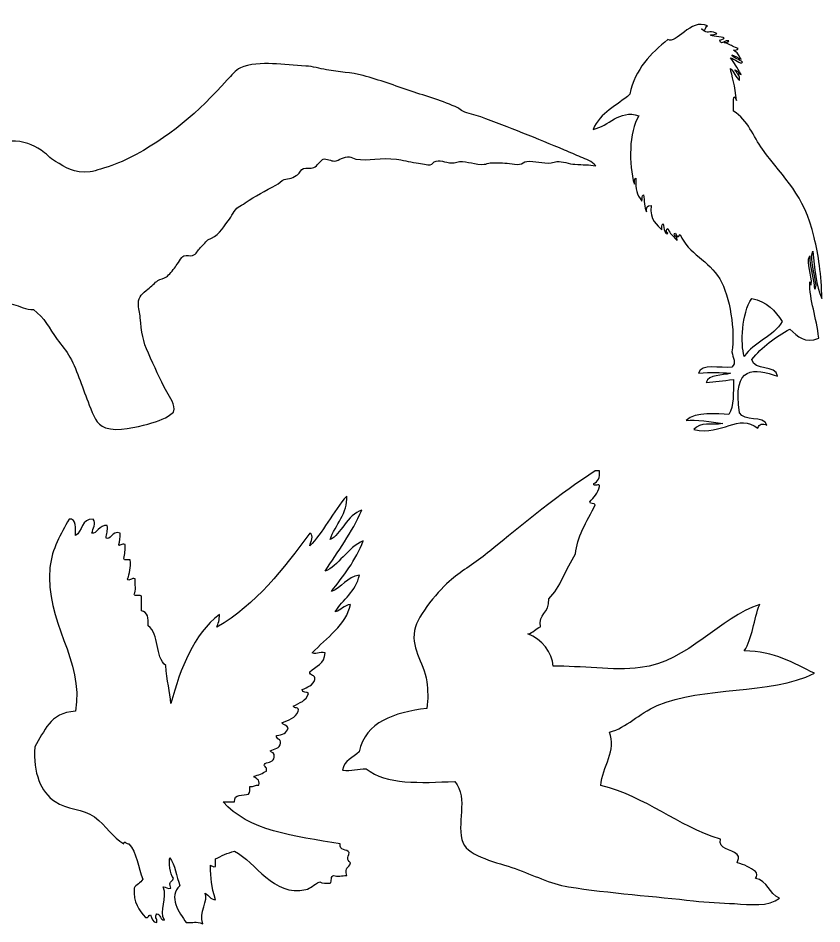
# Model space of a CAD drawing. Header units: centimetres. Extents: x -64 to 65, y -66 to 66.
# Drawn here: x 54.95 to 64.89, y 54.85 to 66.06 of the extents above; entities that cross this region are included whole.
import ezdxf

# ---------------------------------------------------------------- set-up
doc = ezdxf.new("R2010")
doc.units = ezdxf.units.CM
doc.header["$MEASUREMENT"] = 0
doc.layers.add('Layer 1', color=7, linetype='Continuous')

msp = doc.modelspace()

# ---------------------------------------------------------------- linework, layer by layer
at = {"layer": 'Layer 1'}
for points, knots in [([(62.98107, 65.79396), (63.08201, 65.72527), (63.26111, 66.05801), (63.47137, 65.96369), (63.47137, 65.96369), (63.42097, 65.93877), (63.46817, 65.88299), (63.39594, 65.92599), (63.39594, 65.92599), (63.4946, 65.84302), (63.46629, 65.91959), (63.58451, 65.8694), (63.58451, 65.8694), (63.60589, 65.86032), (63.50691, 65.84514), (63.50902, 65.85054), (63.50902, 65.85054), (63.49971, 65.82704), (63.65491, 65.834), (63.67875, 65.81284), (63.67875, 65.81284), (63.67449, 65.78567), (63.62245, 65.80628), (63.62216, 65.77514), (63.62216, 65.77514), (63.64544, 65.71783), (63.68704, 65.79557), (63.7353, 65.77514), (63.7353, 65.77514), (63.73223, 65.75305), (63.70093, 65.75921), (63.67873, 65.7563), (63.67873, 65.7563), (63.78819, 65.71246), (63.74898, 65.72391), (63.84846, 65.68087), (63.84846, 65.68087), (63.84536, 65.65878), (63.81409, 65.66494), (63.79187, 65.66201), (63.79187, 65.66201), (63.8509, 65.62417), (63.84185, 65.61587), (63.88614, 65.54887), (63.88614, 65.54887), (63.84762, 65.56691), (63.81158, 65.58739), (63.77298, 65.60544), (63.77298, 65.60544), (63.7965, 65.55348), (63.86934, 65.55091), (63.90506, 65.51117), (63.90506, 65.51117), (63.87834, 65.47966), (63.80142, 65.55734), (63.75417, 65.56774), (63.75417, 65.56774), (63.80656, 65.50321), (63.83013, 65.45288), (63.88614, 65.36031), (63.88614, 65.36031), (63.84775, 65.36587), (63.8492, 65.41135), (63.81071, 65.4169), (63.81071, 65.4169), (63.8301, 65.37346), (63.87564, 65.3561), (63.8673, 65.28493), (63.8673, 65.28493), (63.82047, 65.32613), (63.80097, 65.39455), (63.75416, 65.43574), (63.75416, 65.43574), (63.76998, 65.35576), (63.81634, 65.21042), (63.82957, 65.03976), (63.82957, 65.03976), (63.77811, 65.16792), (63.7942, 64.9874), (63.79189, 64.90776), (63.79189, 64.90776), (63.9758, 64.7946), (64.0338, 64.59605), (64.15011, 64.43635), (64.15011, 64.43635), (64.43231, 64.04897), (64.65605, 63.89784), (64.79122, 63.34272), (64.79122, 63.34272), (64.84086, 63.13904), (64.88279, 62.87428), (64.88554, 62.5885), (64.88554, 62.5885), (64.81492, 62.7505), (64.79463, 62.96278), (64.77238, 63.17302), (64.77238, 63.17302), (64.73285, 63.06396), (64.79786, 62.89709), (64.81006, 62.77704), (64.81006, 62.77704), (64.82519, 62.71261), (64.78204, 62.66941), (64.79122, 62.7582), (64.79122, 62.7582), (64.77275, 62.878), (64.73576, 62.97929), (64.73465, 63.11647), (64.73465, 63.11647), (64.68366, 63.01466), (64.76944, 62.88766), (64.75349, 62.7582), (64.75349, 62.7582), (64.73515, 62.75873), (64.73888, 62.7813), (64.73465, 62.7959), (64.73465, 62.7959), (64.73536, 62.56145), (64.81678, 62.36122), (64.84779, 62.09825), (64.84779, 62.09825), (64.67269, 62.02546), (64.59233, 62.11881), (64.48949, 62.21139), (64.48949, 62.21139), (64.30642, 62.11164), (64.14627, 61.98895), (64.01811, 61.83428), (64.01811, 61.83428), (64.04359, 61.68376), (64.31489, 61.77906), (64.33865, 61.62687), (64.33865, 61.62687), (64.05192, 61.72762), (63.77313, 61.77525), (63.86729, 61.17433), (63.86729, 61.17433), (63.9187, 61.06236), (64.16524, 61.14544), (64.20667, 61.02349), (64.20667, 61.02349), (64.15071, 61.04831), (64.11364, 61.04016), (64.09353, 60.98579), (64.09353, 60.98579), (63.8495, 61.17356), (63.65768, 60.89104), (63.30158, 60.96693), (63.30158, 60.96693), (63.38204, 61.07295), (63.5169, 61.01381), (63.65988, 61.04236), (63.65988, 61.04236), (63.5188, 61.05943), (63.32518, 61.09991), (63.20734, 61.08006), (63.20734, 61.08006), (63.32691, 61.19367), (63.59257, 61.16126), (63.73529, 61.15549), (63.73529, 61.15549), (63.80062, 61.25357), (63.788, 61.42957), (63.79188, 61.5892), (63.79188, 61.5892), (63.65239, 61.56573), (63.57196, 61.56589), (63.45247, 61.55147), (63.45247, 61.55147), (63.48758, 61.65463), (63.64929, 61.63124), (63.75415, 61.66461), (63.75415, 61.66461), (63.62646, 61.67533), (63.52552, 61.67869), (63.35815, 61.66461), (63.35815, 61.66461), (63.3926, 61.79359), (63.62927, 61.72038), (63.77296, 61.74004), (63.77296, 61.74004), (63.83125, 61.78976), (63.78505, 61.85429), (63.77296, 61.92858), (63.77296, 61.92858), (63.81548, 62.18009), (63.75034, 62.61576), (63.62215, 62.83367), (63.62215, 62.83367), (63.49184, 63.05526), (63.23284, 63.14323), (63.13193, 63.38048), (63.13193, 63.38048), (63.0988, 63.33365), (63.09745, 63.34966), (63.07534, 63.39932), (63.07534, 63.39932), (63.02827, 63.38628), (63.11034, 63.34902), (63.0942, 63.30505), (63.0942, 63.30505), (63.02202, 63.39464), (63.01744, 63.37064), (62.98104, 63.45589), (62.98104, 63.45589), (62.95707, 63.45163), (62.95638, 63.39961), (62.98104, 63.39932), (62.98104, 63.39932), (62.95347, 63.35487), (62.92376, 63.46623), (62.92452, 63.51246), (62.92452, 63.51246), (62.89891, 63.50664), (62.90883, 63.46523), (62.90563, 63.43703), (62.90563, 63.43703), (62.85364, 63.50082), (62.75334, 63.55533), (62.77366, 63.73871), (62.77366, 63.73871), (62.72397, 63.7444), (62.71175, 63.7126), (62.71707, 63.66328), (62.71707, 63.66328), (62.68654, 63.7144), (62.69278, 63.80242), (62.67939, 63.87069), (62.67939, 63.87069), (62.65375, 63.86487), (62.66373, 63.82346), (62.66047, 63.79526), (62.66047, 63.79526), (62.58983, 63.88564), (62.58379, 63.92469), (62.58506, 64.0781), (62.58506, 64.0781), (62.55947, 64.07228), (62.5694, 64.0309), (62.5662, 64.00267), (62.5662, 64.00267), (62.49421, 64.2509), (62.49836, 64.64624), (62.62279, 64.85119), (62.62279, 64.85119), (62.37445, 64.92967), (62.25145, 64.71985), (62.05708, 64.68149), (62.05708, 64.68149), (62.14204, 64.89197), (62.35312, 64.97629), (62.50962, 65.11517), (62.50962, 65.11517), (62.57385, 65.43442), (62.77285, 65.61884), (62.98107, 65.79396)], [0, 0, 0, 0, 0.01538462, 0.01538462, 0.01538462, 0.01538462, 0.03076923, 0.03076923, 0.03076923, 0.03076923, 0.04615385, 0.04615385, 0.04615385, 0.04615385, 0.06153846, 0.06153846, 0.06153846, 0.06153846, 0.07692308, 0.07692308, 0.07692308, 0.07692308, 0.09230769, 0.09230769, 0.09230769, 0.09230769, 0.10769231, 0.10769231, 0.10769231, 0.10769231, 0.12307692, 0.12307692, 0.12307692, 0.12307692, 0.13846154, 0.13846154, 0.13846154, 0.13846154, 0.15384615, 0.15384615, 0.15384615, 0.15384615, 0.16923077, 0.16923077, 0.16923077, 0.16923077, 0.18461538, 0.18461538, 0.18461538, 0.18461538, 0.2, 0.2, 0.2, 0.2, 0.21538462, 0.21538462, 0.21538462, 0.21538462, 0.23076923, 0.23076923, 0.23076923, 0.23076923, 0.24615385, 0.24615385, 0.24615385, 0.24615385, 0.26153846, 0.26153846, 0.26153846, 0.26153846, 0.27692308, 0.27692308, 0.27692308, 0.27692308, 0.29230769, 0.29230769, 0.29230769, 0.29230769, 0.30769231, 0.30769231, 0.30769231, 0.30769231, 0.32307692, 0.32307692, 0.32307692, 0.32307692, 0.33846154, 0.33846154, 0.33846154, 0.33846154, 0.35384615, 0.35384615, 0.35384615, 0.35384615, 0.36923077, 0.36923077, 0.36923077, 0.36923077, 0.38461538, 0.38461538, 0.38461538, 0.38461538, 0.4, 0.4, 0.4, 0.4, 0.41538462, 0.41538462, 0.41538462, 0.41538462, 0.43076923, 0.43076923, 0.43076923, 0.43076923, 0.44615385, 0.44615385, 0.44615385, 0.44615385, 0.46153846, 0.46153846, 0.46153846, 0.46153846, 0.47692308, 0.47692308, 0.47692308, 0.47692308, 0.49230769, 0.49230769, 0.49230769, 0.49230769, 0.50769231, 0.50769231, 0.50769231, 0.50769231, 0.52307692, 0.52307692, 0.52307692, 0.52307692, 0.53846154, 0.53846154, 0.53846154, 0.53846154, 0.55384615, 0.55384615, 0.55384615, 0.55384615, 0.56923077, 0.56923077, 0.56923077, 0.56923077, 0.58461538, 0.58461538, 0.58461538, 0.58461538, 0.6, 0.6, 0.6, 0.6, 0.61538462, 0.61538462, 0.61538462, 0.61538462, 0.63076923, 0.63076923, 0.63076923, 0.63076923, 0.64615385, 0.64615385, 0.64615385, 0.64615385, 0.66153846, 0.66153846, 0.66153846, 0.66153846, 0.67692308, 0.67692308, 0.67692308, 0.67692308, 0.69230769, 0.69230769, 0.69230769, 0.69230769, 0.70769231, 0.70769231, 0.70769231, 0.70769231, 0.72307692, 0.72307692, 0.72307692, 0.72307692, 0.73846154, 0.73846154, 0.73846154, 0.73846154, 0.75384615, 0.75384615, 0.75384615, 0.75384615, 0.76923077, 0.76923077, 0.76923077, 0.76923077, 0.78461538, 0.78461538, 0.78461538, 0.78461538, 0.8, 0.8, 0.8, 0.8, 0.81538462, 0.81538462, 0.81538462, 0.81538462, 0.83076923, 0.83076923, 0.83076923, 0.83076923, 0.84615385, 0.84615385, 0.84615385, 0.84615385, 0.86153846, 0.86153846, 0.86153846, 0.86153846, 0.87692308, 0.87692308, 0.87692308, 0.87692308, 0.89230769, 0.89230769, 0.89230769, 0.89230769, 0.90769231, 0.90769231, 0.90769231, 0.90769231, 0.92307692, 0.92307692, 0.92307692, 0.92307692, 0.93846154, 0.93846154, 0.93846154, 0.93846154, 0.95384615, 0.95384615, 0.95384615, 0.95384615, 0.96923077, 0.96923077, 0.96923077, 0.96923077, 1, 1, 1, 1]), ([(62.08861, 64.23171), (62.00685, 64.24565), (61.93124, 64.24232), (61.83207, 64.24928), (61.83207, 64.24928), (61.75669, 64.25462), (61.67845, 64.28733), (61.60892, 64.28458), (61.60892, 64.28458), (61.58447, 64.28352), (61.56156, 64.26997), (61.53642, 64.26693), (61.53642, 64.26693), (61.43628, 64.25484), (61.33481, 64.29701), (61.23527, 64.28458), (61.23527, 64.28458), (61.20389, 64.28061), (61.17725, 64.25471), (61.14603, 64.24928), (61.14603, 64.24928), (61.10743, 64.24269), (61.06454, 64.25812), (61.02334, 64.26108), (61.02334, 64.26108), (60.94873, 64.26635), (60.85657, 64.27095), (60.78352, 64.26693), (60.78352, 64.26693), (60.75868, 64.26553), (60.73666, 64.25129), (60.71102, 64.24928), (60.71102, 64.24928), (60.6022, 64.24081), (60.49983, 64.29061), (60.40426, 64.28458), (60.40426, 64.28458), (60.38225, 64.28318), (60.36267, 64.2695), (60.33732, 64.26693), (60.33732, 64.26693), (60.25996, 64.25899), (60.17709, 64.30326), (60.11417, 64.2904), (60.11417, 64.2904), (60.07729, 64.28291), (60.07416, 64.25032), (60.04175, 64.24346), (60.04175, 64.24346), (60.01394, 64.23756), (59.93764, 64.25735), (59.86882, 64.26696), (59.86882, 64.26696), (59.77743, 64.27971), (59.6979, 64.30522), (59.62339, 64.3139), (59.62339, 64.3139), (59.43506, 64.33599), (59.27337, 64.28951), (59.12142, 64.3139), (59.12142, 64.3139), (59.09303, 64.31848), (59.06435, 64.34097), (59.04337, 64.34327), (59.04337, 64.34327), (58.97564, 64.35089), (58.91404, 64.29514), (58.85935, 64.29041), (58.85935, 64.29041), (58.8176, 64.28686), (58.76008, 64.32377), (58.71989, 64.31391), (58.71989, 64.31391), (58.69266, 64.30732), (58.64171, 64.22509), (58.60279, 64.20821), (58.60279, 64.20821), (58.56255, 64.19085), (58.51098, 64.20808), (58.47444, 64.19649), (58.47444, 64.19649), (58.44743, 64.18794), (58.42991, 64.14127), (58.40194, 64.12016), (58.40194, 64.12016), (58.38305, 64.10585), (58.34828, 64.08931), (58.32389, 64.07904), (58.32389, 64.07904), (58.29484, 64.06682), (58.26063, 64.07208), (58.23465, 64.06139), (58.23465, 64.06139), (58.20327, 64.04848), (58.17126, 64.01027), (58.13429, 63.9909), (58.13429, 63.9909), (58.00533, 63.92359), (57.87651, 63.85755), (57.75498, 63.7736), (57.75498, 63.7736), (57.72267, 63.7513), (57.68997, 63.73852), (57.66579, 63.72074), (57.66579, 63.72074), (57.61843, 63.68597), (57.58692, 63.60559), (57.54308, 63.55045), (57.54308, 63.55045), (57.46421, 63.4512), (57.42177, 63.35855), (57.2921, 63.3155), (57.2921, 63.3155), (57.25884, 63.27703), (57.22913, 63.24994), (57.19725, 63.21565), (57.19725, 63.21565), (57.17042, 63.18676), (57.14891, 63.13717), (57.10245, 63.12175), (57.10245, 63.12175), (57.0753, 63.11265), (57.03374, 63.12855), (56.99646, 63.11582), (56.99646, 63.11582), (56.96124, 63.10375), (56.9188, 63.01665), (56.89049, 62.98078), (56.89049, 62.98078), (56.85676, 62.93792), (56.81334, 62.88085), (56.77894, 62.85743), (56.77894, 62.85743), (56.75425, 62.84063), (56.70187, 62.82793), (56.67297, 62.81041), (56.67297, 62.81041), (56.63691, 62.78861), (56.59455, 62.73987), (56.55028, 62.70471), (56.55028, 62.70471), (56.48697, 62.65452), (56.43426, 62.61785), (56.43312, 62.52855), (56.43312, 62.52855), (56.43235, 62.47095), (56.45077, 62.41123), (56.45542, 62.35236), (56.45542, 62.35236), (56.46928, 62.17594), (56.48863, 62.05899), (56.55586, 61.91186), (56.55586, 61.91186), (56.62976, 61.75012), (56.69921, 61.59018), (56.78449, 61.43614), (56.78449, 61.43614), (56.82624, 61.36087), (56.8931, 61.28414), (56.86818, 61.18362), (56.86818, 61.18362), (56.78391, 61.10684), (56.68652, 61.07403), (56.55028, 61.0368), (56.55028, 61.0368), (56.41235, 60.9991), (56.18201, 60.9393), (56.02598, 60.98986), (56.02598, 60.98986), (55.90686, 61.03106), (55.87736, 61.14398), (55.82519, 61.27175), (55.82519, 61.27175), (55.74415, 61.47037), (55.68483, 61.6822), (55.5854, 61.86492), (55.5854, 61.86492), (55.54291, 61.94305), (55.48163, 62.01166), (55.42924, 62.08222), (55.42924, 62.08222), (55.32851, 62.21785), (55.27234, 62.35572), (55.13365, 62.45224), (55.13365, 62.45224), (55.04393, 62.4466), (54.96405, 62.49521), (54.88822, 62.5168), (54.88822, 62.5168), (54.80723, 62.53979), (54.72502, 62.53014), (54.65951, 62.58138), (54.65951, 62.58138), (54.58487, 62.56767), (54.55751, 62.5877), (54.52013, 62.6225), (54.52013, 62.6225), (54.39207, 62.55688), (54.20935, 62.69007), (54.12968, 62.76347), (54.12968, 62.76347), (53.96521, 62.79514), (53.78077, 62.80461), (53.58305, 62.80461), (53.58305, 62.80461), (53.49116, 62.80461), (53.38871, 62.808), (53.30423, 62.79868), (53.30423, 62.79868), (53.25999, 62.79381), (53.21914, 62.77487), (53.17593, 62.77521), (53.17593, 62.77521), (53.13357, 62.77547), (53.09349, 62.79151), (53.05322, 62.78693), (53.05322, 62.78693), (52.99327, 62.7801), (52.94397, 62.74311), (52.88592, 62.74581), (52.88592, 62.74581), (52.82446, 62.74864), (52.77535, 62.79256), (52.72418, 62.80457), (52.72418, 62.80457), (52.6937, 62.77218), (52.68362, 62.71768), (52.64613, 62.69887), (52.64613, 62.69887), (52.60181, 62.67657), (52.54561, 62.67934), (52.50114, 62.66357), (52.50114, 62.66357), (52.45986, 62.64902), (52.41605, 62.62891), (52.3784, 62.60491), (52.3784, 62.60491), (52.3425, 62.58189), (52.31778, 62.53876), (52.28352, 62.51675), (52.28352, 62.51675), (52.25791, 62.50024), (52.22521, 62.49667), (52.19991, 62.48156), (52.19991, 62.48156), (52.13892, 62.44494), (52.08688, 62.3907), (52.027, 62.35231), (52.027, 62.35231), (51.99136, 62.3294), (51.9499, 62.31651), (51.91548, 62.29355), (51.91548, 62.29355), (51.81769, 62.22825), (51.74337, 62.12951), (51.63664, 62.0704), (51.63664, 62.0704), (51.49017, 62.07379), (51.45408, 61.96115), (51.35774, 61.91178), (51.35774, 61.91178), (51.25127, 61.87678), (51.15708, 61.81637), (51.06215, 61.75912), (51.06215, 61.75912), (51.03167, 61.74078), (51.00722, 61.71036), (50.97849, 61.69454), (50.97849, 61.69454), (50.95047, 61.67914), (50.92195, 61.67602), (50.89478, 61.65927), (50.89478, 61.65927), (50.82533, 61.61641), (50.75492, 61.56002), (50.67727, 61.51835), (50.67727, 61.51835), (50.53061, 61.50621), (50.44129, 61.37354), (50.3204, 61.33036), (50.3204, 61.33036), (50.28349, 61.31724), (50.24489, 61.31872), (50.20877, 61.30107), (50.20877, 61.30107), (50.17424, 61.28411), (50.13969, 61.23815), (50.10278, 61.20704), (50.10278, 61.20704), (50.06584, 61.17592), (50.02729, 61.14695), (49.99681, 61.11899), (49.99681, 61.11899), (49.92937, 61.05695), (49.87, 60.97021), (49.77374, 60.96627), (49.77374, 60.96627), (49.7558, 61.02226), (49.79284, 61.08176), (49.81277, 61.13074), (49.81277, 61.13074), (49.87653, 61.28727), (49.93575, 61.45306), (50.01917, 61.59471), (50.01917, 61.59471), (50.05912, 61.66255), (50.10376, 61.72674), (50.14183, 61.79439), (50.14183, 61.79439), (50.25393, 61.9933), (50.38059, 62.19523), (50.53228, 62.35824), (50.53228, 62.35824), (50.52979, 62.38017), (50.49812, 62.37158), (50.51553, 62.39936), (50.51553, 62.39936), (50.73365, 62.71771), (50.95617, 63.03952), (51.21829, 63.31553), (51.21829, 63.31553), (51.30761, 63.40956), (51.4095, 63.47137), (51.5083, 63.5563), (51.5083, 63.5563), (51.60138, 63.63618), (51.69004, 63.72137), (51.79278, 63.79718), (51.79278, 63.79718), (51.92819, 63.89695), (52.07731, 64.02726), (52.25572, 64.07317), (52.25572, 64.07317), (52.30226, 64.08518), (52.39399, 64.0886), (52.45093, 64.08489), (52.45093, 64.08489), (52.60399, 64.07518), (52.7566, 64.02692), (52.90826, 63.99094), (52.90826, 63.99094), (53.055, 63.95615), (53.20515, 63.91593), (53.36001, 63.89114), (53.36001, 63.89114), (53.42536, 63.88066), (53.49386, 63.88288), (53.56078, 63.87352), (53.56078, 63.87352), (53.68593, 63.856), (53.81192, 63.82642), (53.94003, 63.81476), (53.94003, 63.81476), (54.03345, 63.80629), (54.14095, 63.81304), (54.24126, 63.81476), (54.24126, 63.81476), (54.40168, 63.81759), (54.52016, 63.84191), (54.64843, 63.88525), (54.64843, 63.88525), (54.6465, 64.00249), (54.6778, 64.15941), (54.61493, 64.2553), (54.61493, 64.2553), (54.57911, 64.30986), (54.48968, 64.30425), (54.47549, 64.36097), (54.47549, 64.36097), (54.46501, 64.40314), (54.49012, 64.44778), (54.5034, 64.46085), (54.5034, 64.46085), (54.52986, 64.48702), (54.5855, 64.47239), (54.6707, 64.47842), (54.6707, 64.47842), (54.75841, 64.48464), (54.77423, 64.5352), (54.85474, 64.53716), (54.85474, 64.53716), (55.00931, 64.541), (55.13202, 64.48959), (55.22844, 64.42556), (55.22844, 64.42556), (55.2912, 64.38389), (55.33983, 64.32383), (55.4069, 64.28467), (55.4069, 64.28467), (55.52684, 64.21453), (55.63603, 64.13034), (55.83637, 64.15542), (55.83637, 64.15542), (55.87508, 64.16029), (55.92262, 64.17915), (55.96464, 64.19069), (55.96464, 64.19069), (56.09542, 64.22651), (56.20023, 64.26763), (56.31598, 64.32576), (56.31598, 64.32576), (56.80525, 64.5714), (57.17754, 64.89954), (57.53187, 65.29477), (57.53187, 65.29477), (57.58103, 65.34962), (57.63813, 65.41521), (57.69361, 65.44159), (57.69361, 65.44159), (57.80182, 65.49318), (57.966, 65.50168), (58.08961, 65.49445), (58.08961, 65.49445), (58.22809, 65.48646), (58.36467, 65.47312), (58.50236, 65.46513), (58.50236, 65.46513), (58.59152, 65.45992), (58.67278, 65.43415), (58.75887, 65.41811), (58.75887, 65.41811), (58.91508, 65.38909), (59.06454, 65.38789), (59.21062, 65.34762), (59.21062, 65.34762), (59.40837, 65.29325), (59.60816, 65.22178), (59.80741, 65.15387), (59.80741, 65.15387), (59.98915, 65.09185), (60.20632, 65.03219), (60.38187, 64.94829), (60.38187, 64.94829), (60.40338, 64.93802), (60.4214, 64.91755), (60.44328, 64.90717), (60.44328, 64.90717), (60.50982, 64.87553), (60.59404, 64.86314), (60.66635, 64.83668), (60.66635, 64.83668), (61.00989, 64.71111), (61.36723, 64.56479), (61.70375, 64.42554), (61.70375, 64.42554), (61.77072, 64.39784), (61.8366, 64.36617), (61.90454, 64.33749), (61.90454, 64.33749), (61.96708, 64.31095), (62.04381, 64.29158), (62.08861, 64.23171)], [0, 0, 0, 0, 0.00877193, 0.00877193, 0.00877193, 0.00877193, 0.01754386, 0.01754386, 0.01754386, 0.01754386, 0.02631579, 0.02631579, 0.02631579, 0.02631579, 0.03508772, 0.03508772, 0.03508772, 0.03508772, 0.04385965, 0.04385965, 0.04385965, 0.04385965, 0.05263158, 0.05263158, 0.05263158, 0.05263158, 0.06140351, 0.06140351, 0.06140351, 0.06140351, 0.07017544, 0.07017544, 0.07017544, 0.07017544, 0.07894737, 0.07894737, 0.07894737, 0.07894737, 0.0877193, 0.0877193, 0.0877193, 0.0877193, 0.09649123, 0.09649123, 0.09649123, 0.09649123, 0.10526316, 0.10526316, 0.10526316, 0.10526316, 0.11403509, 0.11403509, 0.11403509, 0.11403509, 0.12280702, 0.12280702, 0.12280702, 0.12280702, 0.13157895, 0.13157895, 0.13157895, 0.13157895, 0.14035088, 0.14035088, 0.14035088, 0.14035088, 0.14912281, 0.14912281, 0.14912281, 0.14912281, 0.15789474, 0.15789474, 0.15789474, 0.15789474, 0.16666667, 0.16666667, 0.16666667, 0.16666667, 0.1754386, 0.1754386, 0.1754386, 0.1754386, 0.18421053, 0.18421053, 0.18421053, 0.18421053, 0.19298246, 0.19298246, 0.19298246, 0.19298246, 0.20175439, 0.20175439, 0.20175439, 0.20175439, 0.21052632, 0.21052632, 0.21052632, 0.21052632, 0.21929825, 0.21929825, 0.21929825, 0.21929825, 0.22807018, 0.22807018, 0.22807018, 0.22807018, 0.23684211, 0.23684211, 0.23684211, 0.23684211, 0.24561404, 0.24561404, 0.24561404, 0.24561404, 0.25438596, 0.25438596, 0.25438596, 0.25438596, 0.26315789, 0.26315789, 0.26315789, 0.26315789, 0.27192982, 0.27192982, 0.27192982, 0.27192982, 0.28070175, 0.28070175, 0.28070175, 0.28070175, 0.28947368, 0.28947368, 0.28947368, 0.28947368, 0.29824561, 0.29824561, 0.29824561, 0.29824561, 0.30701754, 0.30701754, 0.30701754, 0.30701754, 0.31578947, 0.31578947, 0.31578947, 0.31578947, 0.3245614, 0.3245614, 0.3245614, 0.3245614, 0.33333333, 0.33333333, 0.33333333, 0.33333333, 0.34210526, 0.34210526, 0.34210526, 0.34210526, 0.35087719, 0.35087719, 0.35087719, 0.35087719, 0.35964912, 0.35964912, 0.35964912, 0.35964912, 0.36842105, 0.36842105, 0.36842105, 0.36842105, 0.37719298, 0.37719298, 0.37719298, 0.37719298, 0.38596491, 0.38596491, 0.38596491, 0.38596491, 0.39473684, 0.39473684, 0.39473684, 0.39473684, 0.40350877, 0.40350877, 0.40350877, 0.40350877, 0.4122807, 0.4122807, 0.4122807, 0.4122807, 0.42105263, 0.42105263, 0.42105263, 0.42105263, 0.42982456, 0.42982456, 0.42982456, 0.42982456, 0.43859649, 0.43859649, 0.43859649, 0.43859649, 0.44736842, 0.44736842, 0.44736842, 0.44736842, 0.45614035, 0.45614035, 0.45614035, 0.45614035, 0.46491228, 0.46491228, 0.46491228, 0.46491228, 0.47368421, 0.47368421, 0.47368421, 0.47368421, 0.48245614, 0.48245614, 0.48245614, 0.48245614, 0.49122807, 0.49122807, 0.49122807, 0.49122807, 0.5, 0.5, 0.5, 0.5, 0.50877193, 0.50877193, 0.50877193, 0.50877193, 0.51754386, 0.51754386, 0.51754386, 0.51754386, 0.52631579, 0.52631579, 0.52631579, 0.52631579, 0.53508772, 0.53508772, 0.53508772, 0.53508772, 0.54385965, 0.54385965, 0.54385965, 0.54385965, 0.55263158, 0.55263158, 0.55263158, 0.55263158, 0.56140351, 0.56140351, 0.56140351, 0.56140351, 0.57017544, 0.57017544, 0.57017544, 0.57017544, 0.57894737, 0.57894737, 0.57894737, 0.57894737, 0.5877193, 0.5877193, 0.5877193, 0.5877193, 0.59649123, 0.59649123, 0.59649123, 0.59649123, 0.60526316, 0.60526316, 0.60526316, 0.60526316, 0.61403509, 0.61403509, 0.61403509, 0.61403509, 0.62280702, 0.62280702, 0.62280702, 0.62280702, 0.63157895, 0.63157895, 0.63157895, 0.63157895, 0.64035088, 0.64035088, 0.64035088, 0.64035088, 0.64912281, 0.64912281, 0.64912281, 0.64912281, 0.65789474, 0.65789474, 0.65789474, 0.65789474, 0.66666667, 0.66666667, 0.66666667, 0.66666667, 0.6754386, 0.6754386, 0.6754386, 0.6754386, 0.68421053, 0.68421053, 0.68421053, 0.68421053, 0.69298246, 0.69298246, 0.69298246, 0.69298246, 0.70175439, 0.70175439, 0.70175439, 0.70175439, 0.71052632, 0.71052632, 0.71052632, 0.71052632, 0.71929825, 0.71929825, 0.71929825, 0.71929825, 0.72807018, 0.72807018, 0.72807018, 0.72807018, 0.73684211, 0.73684211, 0.73684211, 0.73684211, 0.74561404, 0.74561404, 0.74561404, 0.74561404, 0.75438596, 0.75438596, 0.75438596, 0.75438596, 0.76315789, 0.76315789, 0.76315789, 0.76315789, 0.77192982, 0.77192982, 0.77192982, 0.77192982, 0.78070175, 0.78070175, 0.78070175, 0.78070175, 0.78947368, 0.78947368, 0.78947368, 0.78947368, 0.79824561, 0.79824561, 0.79824561, 0.79824561, 0.80701754, 0.80701754, 0.80701754, 0.80701754, 0.81578947, 0.81578947, 0.81578947, 0.81578947, 0.8245614, 0.8245614, 0.8245614, 0.8245614, 0.83333333, 0.83333333, 0.83333333, 0.83333333, 0.84210526, 0.84210526, 0.84210526, 0.84210526, 0.85087719, 0.85087719, 0.85087719, 0.85087719, 0.85964912, 0.85964912, 0.85964912, 0.85964912, 0.86842105, 0.86842105, 0.86842105, 0.86842105, 0.87719298, 0.87719298, 0.87719298, 0.87719298, 0.88596491, 0.88596491, 0.88596491, 0.88596491, 0.89473684, 0.89473684, 0.89473684, 0.89473684, 0.90350877, 0.90350877, 0.90350877, 0.90350877, 0.9122807, 0.9122807, 0.9122807, 0.9122807, 0.92105263, 0.92105263, 0.92105263, 0.92105263, 0.92982456, 0.92982456, 0.92982456, 0.92982456, 0.93859649, 0.93859649, 0.93859649, 0.93859649, 0.94736842, 0.94736842, 0.94736842, 0.94736842, 0.95614035, 0.95614035, 0.95614035, 0.95614035, 0.96491228, 0.96491228, 0.96491228, 0.96491228, 0.97368421, 0.97368421, 0.97368421, 0.97368421, 0.98245614, 0.98245614, 0.98245614, 0.98245614, 1, 1, 1, 1]), ([(63.92389, 61.87194), (64.04578, 62.05172), (64.28391, 62.11525), (64.39527, 62.30562), (64.39527, 62.30562), (64.30999, 62.44035), (64.20279, 62.55314), (64.01813, 62.58846), (64.01813, 62.58846), (63.89082, 62.40545), (63.88007, 62.03019), (63.92389, 61.87194)], [0, 0, 0, 0, 0.25, 0.25, 0.25, 0.25, 0.5, 0.5, 0.5, 0.5, 1, 1, 1, 1]), ([(62.13544, 60.45565), (62.14332, 60.37246), (62.11658, 60.32391), (62.06591, 60.29925), (62.06591, 60.29925), (62.05347, 60.25205), (62.14785, 60.31169), (62.13544, 60.26451), (62.13544, 60.26451), (62.11187, 60.18379), (62.0662, 60.12518), (62.01378, 60.07335), (62.01378, 60.07335), (62.01637, 60.04123), (62.07262, 60.06271), (62.08329, 60.03861), (62.08329, 60.03861), (61.97735, 59.8352), (61.85075, 59.62231), (61.84001, 59.43036), (61.84001, 59.43036), (61.71394, 59.23809), (61.65017, 59.01303), (61.50984, 58.87426), (61.50984, 58.87426), (61.51373, 58.68117), (61.37765, 58.69577), (61.40557, 58.5267), (61.40557, 58.5267), (61.34358, 58.5076), (61.3173, 58.45278), (61.24917, 58.43981), (61.24917, 58.43981), (61.41882, 58.37787), (61.55331, 58.20729), (61.56196, 58.0401), (61.56196, 58.0401), (61.90624, 58.04785), (62.30009, 57.98107), (62.63942, 58.02272), (62.63942, 58.02272), (63.23397, 58.09567), (63.62555, 58.64558), (64.11656, 58.80475), (64.11656, 58.80475), (64.04232, 58.62412), (64.02737, 58.38417), (63.9254, 58.23127), (63.9254, 58.23127), (64.3036, 58.22717), (64.53474, 58.07599), (64.79432, 57.95322), (64.79432, 57.95322), (64.23536, 57.67977), (63.41925, 57.80127), (62.84797, 57.55354), (62.84797, 57.55354), (62.61598, 57.45295), (62.47454, 57.28115), (62.2571, 57.22337), (62.2571, 57.22337), (62.35613, 57.00448), (62.16502, 56.79763), (62.15283, 56.563), (62.15283, 56.563), (62.7256, 56.42327), (63.08303, 56.0682), (63.62997, 55.90263), (63.62997, 55.90263), (63.60195, 55.76793), (63.76329, 55.78658), (63.83851, 55.71147), (63.83851, 55.71147), (63.87251, 55.67898), (63.84388, 55.64784), (63.83851, 55.60722), (63.83851, 55.60722), (63.9295, 55.58814), (63.99898, 55.54756), (64.06444, 55.50295), (64.06444, 55.50295), (64.08672, 55.48009), (64.08672, 55.43889), (64.06444, 55.41606), (64.06444, 55.41606), (64.21851, 55.39055), (64.22875, 55.22122), (64.35987, 55.17275), (64.35987, 55.17275), (64.228, 55.05739), (63.99609, 55.09449), (63.80377, 55.10324), (63.80377, 55.10324), (63.64423, 55.11049), (63.46468, 55.11922), (63.29977, 55.13798), (63.29977, 55.13798), (62.84619, 55.18965), (62.24085, 55.23474), (61.75312, 55.31176), (61.75312, 55.31176), (61.51425, 55.34949), (61.32209, 55.45792), (61.09275, 55.53769), (61.09275, 55.53769), (60.88082, 55.61138), (60.51522, 55.68829), (60.44976, 55.85051), (60.44976, 55.85051), (60.35385, 56.08808), (60.52273, 56.39939), (60.34549, 56.61513), (60.34549, 56.61513), (59.91575, 56.59645), (59.49811, 56.57362), (59.25067, 56.77155), (59.25067, 56.77155), (59.14592, 56.77203), (59.07176, 56.74192), (58.95524, 56.75417), (58.95524, 56.75417), (58.97815, 56.87604), (59.08899, 56.91006), (59.16378, 56.9801), (59.16378, 56.9801), (59.24151, 57.35996), (59.59648, 57.46262), (59.99791, 57.51882), (59.99791, 57.51882), (60.01744, 57.63405), (60.01289, 57.74136), (59.99791, 57.84899), (59.99791, 57.84899), (59.96259, 58.10323), (59.78164, 58.27582), (59.8589, 58.52675), (59.8589, 58.52675), (59.91907, 58.72222), (60.20468, 59.04094), (60.32811, 59.135), (60.32811, 59.135), (60.47207, 59.24472), (60.62929, 59.34249), (60.77991, 59.46517), (60.77991, 59.46517), (61.17538, 59.78725), (61.6674, 60.19508), (62.0833, 60.45572), (62.0833, 60.45572), (62.10065, 60.45565), (62.11805, 60.45565), (62.13544, 60.45565)], [0, 0, 0, 0, 0.02564103, 0.02564103, 0.02564103, 0.02564103, 0.05128205, 0.05128205, 0.05128205, 0.05128205, 0.07692308, 0.07692308, 0.07692308, 0.07692308, 0.1025641, 0.1025641, 0.1025641, 0.1025641, 0.12820513, 0.12820513, 0.12820513, 0.12820513, 0.15384615, 0.15384615, 0.15384615, 0.15384615, 0.17948718, 0.17948718, 0.17948718, 0.17948718, 0.20512821, 0.20512821, 0.20512821, 0.20512821, 0.23076923, 0.23076923, 0.23076923, 0.23076923, 0.25641026, 0.25641026, 0.25641026, 0.25641026, 0.28205128, 0.28205128, 0.28205128, 0.28205128, 0.30769231, 0.30769231, 0.30769231, 0.30769231, 0.33333333, 0.33333333, 0.33333333, 0.33333333, 0.35897436, 0.35897436, 0.35897436, 0.35897436, 0.38461538, 0.38461538, 0.38461538, 0.38461538, 0.41025641, 0.41025641, 0.41025641, 0.41025641, 0.43589744, 0.43589744, 0.43589744, 0.43589744, 0.46153846, 0.46153846, 0.46153846, 0.46153846, 0.48717949, 0.48717949, 0.48717949, 0.48717949, 0.51282051, 0.51282051, 0.51282051, 0.51282051, 0.53846154, 0.53846154, 0.53846154, 0.53846154, 0.56410256, 0.56410256, 0.56410256, 0.56410256, 0.58974359, 0.58974359, 0.58974359, 0.58974359, 0.61538462, 0.61538462, 0.61538462, 0.61538462, 0.64102564, 0.64102564, 0.64102564, 0.64102564, 0.66666667, 0.66666667, 0.66666667, 0.66666667, 0.69230769, 0.69230769, 0.69230769, 0.69230769, 0.71794872, 0.71794872, 0.71794872, 0.71794872, 0.74358974, 0.74358974, 0.74358974, 0.74358974, 0.76923077, 0.76923077, 0.76923077, 0.76923077, 0.79487179, 0.79487179, 0.79487179, 0.79487179, 0.82051282, 0.82051282, 0.82051282, 0.82051282, 0.84615385, 0.84615385, 0.84615385, 0.84615385, 0.87179487, 0.87179487, 0.87179487, 0.87179487, 0.8974359, 0.8974359, 0.8974359, 0.8974359, 0.92307692, 0.92307692, 0.92307692, 0.92307692, 0.94871795, 0.94871795, 0.94871795, 0.94871795, 1, 1, 1, 1]), ([(58.74086, 59.21552), (58.90083, 59.27611), (59.02423, 59.50953), (59.21327, 59.59348), (59.21327, 59.59348), (59.12119, 59.34432), (58.96583, 59.15848), (58.81954, 58.96351), (58.81954, 58.96351), (58.95032, 59.01645), (59.00927, 59.14128), (59.16606, 59.16824), (59.16606, 59.16824), (59.12351, 58.95882), (58.95873, 58.87156), (58.86679, 58.71152), (58.86679, 58.71152), (58.94251, 58.73031), (58.97225, 58.79505), (59.05581, 58.806), (59.05581, 58.806), (59.00914, 58.55814), (58.75244, 58.38531), (58.58334, 58.20754), (58.58334, 58.20754), (58.60255, 58.17926), (58.68007, 58.22524), (58.74085, 58.20754), (58.74085, 58.20754), (58.74291, 58.06371), (58.62131, 58.04355), (58.55181, 57.97129), (58.55181, 57.97129), (58.5485, 57.91546), (58.62571, 57.94017), (58.61481, 57.87681), (58.61481, 57.87681), (58.59774, 57.79937), (58.51988, 57.78278), (58.45736, 57.75084), (58.45736, 57.75084), (58.45897, 57.71041), (58.51607, 57.72549), (58.53613, 57.70359), (58.53613, 57.70359), (58.51017, 57.61405), (58.42302, 57.58572), (58.34714, 57.54608), (58.34714, 57.54608), (58.35696, 57.51396), (58.42673, 57.54166), (58.41014, 57.48308), (58.41014, 57.48308), (58.38027, 57.39749), (58.28716, 57.37508), (58.20541, 57.34134), (58.20541, 57.34134), (58.22557, 57.31433), (58.26825, 57.30972), (58.28412, 57.27837), (58.28412, 57.27837), (58.2719, 57.21185), (58.21065, 57.19439), (58.14244, 57.18386), (58.14244, 57.18386), (58.13392, 57.12811), (58.19819, 57.14515), (58.18967, 57.08938), (58.18967, 57.08938), (58.18734, 57.01821), (58.11019, 57.02186), (58.06365, 56.9949), (58.06365, 56.9949), (58.07773, 56.96701), (58.12757, 56.97482), (58.1109, 56.91613), (58.1109, 56.91613), (58.10714, 56.85689), (58.04632, 56.85472), (58.00065, 56.83739), (58.00065, 56.83739), (57.96075, 56.79892), (58.03386, 56.80384), (58.01639, 56.74291), (58.01639, 56.74291), (57.96683, 56.71897), (57.92193, 56.69042), (57.85894, 56.67991), (57.85894, 56.67991), (57.88566, 56.64887), (57.93829, 56.64377), (57.92194, 56.56966), (57.92194, 56.56966), (57.87222, 56.57736), (57.8663, 56.54127), (57.81171, 56.55392), (57.81171, 56.55392), (57.81377, 56.51511), (57.81409, 56.47801), (57.79591, 56.45944), (57.79591, 56.45944), (57.73016, 56.43594), (57.61126, 56.4656), (57.62266, 56.36493), (57.62266, 56.36493), (57.57543, 56.36493), (57.5282, 56.36493), (57.48098, 56.36493), (57.48098, 56.36493), (57.77999, 56.00774), (58.36098, 55.93252), (58.92986, 55.84521), (58.92986, 55.84521), (58.9106, 55.75245), (59.01421, 55.78256), (59.04011, 55.73496), (59.04011, 55.73496), (59.02296, 55.65828), (59.00272, 55.66125), (59.05588, 55.60897), (59.05588, 55.60897), (59.03164, 55.53182), (58.98002, 55.56095), (59.00865, 55.45149), (59.00865, 55.45149), (58.94999, 55.44948), (58.89197, 55.43572), (58.85114, 55.45149), (58.85114, 55.45149), (58.80423, 55.45117), (58.83095, 55.37719), (58.80391, 55.35701), (58.80391, 55.35701), (58.75851, 55.35889), (58.70083, 55.34838), (58.67792, 55.37275), (58.67792, 55.37275), (58.59815, 55.33822), (58.55793, 55.29052), (58.50464, 55.27824), (58.50464, 55.27824), (58.09258, 55.18347), (57.89274, 55.61765), (57.62268, 55.75071), (57.62268, 55.75071), (57.53235, 55.73081), (57.45877, 55.69417), (57.38646, 55.65623), (57.38646, 55.65623), (57.38646, 55.62474), (57.38646, 55.59323), (57.38646, 55.56175), (57.38646, 55.56175), (57.35355, 55.55508), (57.34474, 55.57255), (57.32346, 55.57749), (57.32346, 55.57749), (57.32753, 55.40596), (57.33428, 55.32619), (57.38646, 55.15228), (57.38646, 55.15228), (57.32005, 55.15413), (57.30679, 55.20911), (57.26047, 55.23105), (57.26047, 55.23105), (57.29931, 55.15054), (57.17919, 54.99049), (57.22896, 54.85307), (57.22896, 54.85307), (57.14046, 54.89173), (57.11387, 54.86368), (57.02423, 54.86881), (57.02423, 54.86881), (56.93747, 54.98972), (56.79775, 55.19147), (56.94552, 55.32553), (56.94552, 55.32553), (56.90398, 55.4415), (56.88594, 55.58093), (56.81953, 55.672), (56.81953, 55.672), (56.80823, 55.6235), (56.81953, 55.4624), (56.86673, 55.42001), (56.86673, 55.42001), (56.84432, 55.35196), (56.80143, 55.39884), (56.83527, 55.29402), (56.83527, 55.29402), (56.78714, 55.28264), (56.77786, 55.31013), (56.74079, 55.30976), (56.74079, 55.30976), (56.80016, 55.16789), (56.67861, 55.01872), (56.75651, 54.90029), (56.75651, 54.90029), (56.69383, 54.89532), (56.71391, 54.97313), (56.66205, 54.97906), (56.66205, 54.97906), (56.62556, 54.94406), (56.66739, 54.91765), (56.66205, 54.86881), (56.66205, 54.86881), (56.60919, 54.8737), (56.59921, 54.92149), (56.58328, 54.96332), (56.58328, 54.96332), (56.55198, 54.96311), (56.56328, 54.92035), (56.52028, 54.93183), (56.52028, 54.93183), (56.44448, 55.02398), (56.36817, 55.11569), (56.37854, 55.29404), (56.37854, 55.29404), (56.40561, 55.34047), (56.45889, 55.36069), (56.48877, 55.40429), (56.48877, 55.40429), (56.42887, 55.54912), (56.41281, 55.73777), (56.31555, 55.84527), (56.31555, 55.84527), (56.28626, 55.83022), (56.26295, 55.89245), (56.25255, 55.84527), (56.25255, 55.84527), (56.11248, 55.92028), (56.04027, 56.06707), (55.89036, 56.176), (55.89036, 56.176), (55.74632, 56.28064), (55.54741, 56.26493), (55.40215, 56.36499), (55.40215, 56.36499), (55.22427, 56.48744), (55.13061, 56.71697), (55.15016, 57.04219), (55.15016, 57.04219), (55.276, 57.23579), (55.32875, 57.46346), (55.65411, 57.48317), (55.65411, 57.48317), (55.76529, 58.1209), (55.27023, 58.58992), (55.33912, 59.26281), (55.33912, 59.26281), (55.36381, 59.50342), (55.47345, 59.66741), (55.57542, 59.86127), (55.57542, 59.86127), (55.67615, 59.86751), (55.6486, 59.74549), (55.65413, 59.65656), (55.65413, 59.65656), (55.74607, 59.70638), (55.72411, 59.87008), (55.87463, 59.86127), (55.87463, 59.86127), (55.91675, 59.80764), (55.86606, 59.74163), (55.85886, 59.68805), (55.85886, 59.68805), (55.90842, 59.67048), (55.95451, 59.7915), (56.04785, 59.78253), (56.04785, 59.78253), (56.05716, 59.71548), (56.03655, 59.67836), (56.03211, 59.62505), (56.03211, 59.62505), (56.08397, 59.58968), (56.10413, 59.72046), (56.20536, 59.68805), (56.20536, 59.68805), (56.21023, 59.63069), (56.20285, 59.58555), (56.18959, 59.54631), (56.18959, 59.54631), (56.19194, 59.51117), (56.22928, 59.56676), (56.26833, 59.54631), (56.26833, 59.54631), (56.27606, 59.47559), (56.26037, 59.42831), (56.25259, 59.37309), (56.25259, 59.37309), (56.24994, 59.33893), (56.30844, 59.36595), (56.33136, 59.35735), (56.33136, 59.35735), (56.33972, 59.25975), (56.32385, 59.1864), (56.29987, 59.1211), (56.29987, 59.1211), (56.31434, 59.07816), (56.34908, 59.14309), (56.39435, 59.1211), (56.39435, 59.1211), (56.38856, 59.05866), (56.4088, 58.97018), (56.37858, 58.93211), (56.37858, 58.93211), (56.38522, 58.89674), (56.46216, 58.93166), (56.47309, 58.9006), (56.47309, 58.9006), (56.47309, 58.84284), (56.47309, 58.78511), (56.47309, 58.72738), (56.47309, 58.72738), (56.5445, 58.70955), (56.56265, 58.63845), (56.55186, 58.53839), (56.55186, 58.53839), (56.69733, 58.44761), (56.63314, 58.14723), (56.77234, 58.05018), (56.77234, 58.05018), (56.78036, 57.86611), (56.82523, 57.719), (56.83534, 57.57771), (56.83534, 57.57771), (56.95517, 58.0248), (57.1153, 58.43171), (57.4338, 58.68012), (57.4338, 58.68012), (57.43756, 58.61339), (57.41933, 58.5686), (57.40229, 58.52264), (57.40229, 58.52264), (57.89018, 58.80646), (58.22464, 59.24368), (58.55196, 59.68808), (58.55196, 59.68808), (58.61263, 59.65292), (58.56024, 59.58526), (58.55196, 59.5306), (58.55196, 59.5306), (58.7055, 59.67109), (58.84298, 59.96399), (59.00874, 60.1448), (59.00874, 60.1448), (59.02977, 59.93993), (58.86491, 59.78473), (58.80401, 59.60934), (58.80401, 59.60934), (58.9385, 59.66392), (59.01044, 59.91729), (59.19771, 59.97158), (59.19771, 59.97158), (59.06958, 59.69524), (58.90331, 59.45727), (58.74086, 59.21552)], [0, 0, 0, 0, 0.01111111, 0.01111111, 0.01111111, 0.01111111, 0.02222222, 0.02222222, 0.02222222, 0.02222222, 0.03333333, 0.03333333, 0.03333333, 0.03333333, 0.04444444, 0.04444444, 0.04444444, 0.04444444, 0.05555556, 0.05555556, 0.05555556, 0.05555556, 0.06666667, 0.06666667, 0.06666667, 0.06666667, 0.07777778, 0.07777778, 0.07777778, 0.07777778, 0.08888889, 0.08888889, 0.08888889, 0.08888889, 0.1, 0.1, 0.1, 0.1, 0.11111111, 0.11111111, 0.11111111, 0.11111111, 0.12222222, 0.12222222, 0.12222222, 0.12222222, 0.13333333, 0.13333333, 0.13333333, 0.13333333, 0.14444444, 0.14444444, 0.14444444, 0.14444444, 0.15555556, 0.15555556, 0.15555556, 0.15555556, 0.16666667, 0.16666667, 0.16666667, 0.16666667, 0.17777778, 0.17777778, 0.17777778, 0.17777778, 0.18888889, 0.18888889, 0.18888889, 0.18888889, 0.2, 0.2, 0.2, 0.2, 0.21111111, 0.21111111, 0.21111111, 0.21111111, 0.22222222, 0.22222222, 0.22222222, 0.22222222, 0.23333333, 0.23333333, 0.23333333, 0.23333333, 0.24444444, 0.24444444, 0.24444444, 0.24444444, 0.25555556, 0.25555556, 0.25555556, 0.25555556, 0.26666667, 0.26666667, 0.26666667, 0.26666667, 0.27777778, 0.27777778, 0.27777778, 0.27777778, 0.28888889, 0.28888889, 0.28888889, 0.28888889, 0.3, 0.3, 0.3, 0.3, 0.31111111, 0.31111111, 0.31111111, 0.31111111, 0.32222222, 0.32222222, 0.32222222, 0.32222222, 0.33333333, 0.33333333, 0.33333333, 0.33333333, 0.34444444, 0.34444444, 0.34444444, 0.34444444, 0.35555556, 0.35555556, 0.35555556, 0.35555556, 0.36666667, 0.36666667, 0.36666667, 0.36666667, 0.37777778, 0.37777778, 0.37777778, 0.37777778, 0.38888889, 0.38888889, 0.38888889, 0.38888889, 0.4, 0.4, 0.4, 0.4, 0.41111111, 0.41111111, 0.41111111, 0.41111111, 0.42222222, 0.42222222, 0.42222222, 0.42222222, 0.43333333, 0.43333333, 0.43333333, 0.43333333, 0.44444444, 0.44444444, 0.44444444, 0.44444444, 0.45555556, 0.45555556, 0.45555556, 0.45555556, 0.46666667, 0.46666667, 0.46666667, 0.46666667, 0.47777778, 0.47777778, 0.47777778, 0.47777778, 0.48888889, 0.48888889, 0.48888889, 0.48888889, 0.5, 0.5, 0.5, 0.5, 0.51111111, 0.51111111, 0.51111111, 0.51111111, 0.52222222, 0.52222222, 0.52222222, 0.52222222, 0.53333333, 0.53333333, 0.53333333, 0.53333333, 0.54444444, 0.54444444, 0.54444444, 0.54444444, 0.55555556, 0.55555556, 0.55555556, 0.55555556, 0.56666667, 0.56666667, 0.56666667, 0.56666667, 0.57777778, 0.57777778, 0.57777778, 0.57777778, 0.58888889, 0.58888889, 0.58888889, 0.58888889, 0.6, 0.6, 0.6, 0.6, 0.61111111, 0.61111111, 0.61111111, 0.61111111, 0.62222222, 0.62222222, 0.62222222, 0.62222222, 0.63333333, 0.63333333, 0.63333333, 0.63333333, 0.64444444, 0.64444444, 0.64444444, 0.64444444, 0.65555556, 0.65555556, 0.65555556, 0.65555556, 0.66666667, 0.66666667, 0.66666667, 0.66666667, 0.67777778, 0.67777778, 0.67777778, 0.67777778, 0.68888889, 0.68888889, 0.68888889, 0.68888889, 0.7, 0.7, 0.7, 0.7, 0.71111111, 0.71111111, 0.71111111, 0.71111111, 0.72222222, 0.72222222, 0.72222222, 0.72222222, 0.73333333, 0.73333333, 0.73333333, 0.73333333, 0.74444444, 0.74444444, 0.74444444, 0.74444444, 0.75555556, 0.75555556, 0.75555556, 0.75555556, 0.76666667, 0.76666667, 0.76666667, 0.76666667, 0.77777778, 0.77777778, 0.77777778, 0.77777778, 0.78888889, 0.78888889, 0.78888889, 0.78888889, 0.8, 0.8, 0.8, 0.8, 0.81111111, 0.81111111, 0.81111111, 0.81111111, 0.82222222, 0.82222222, 0.82222222, 0.82222222, 0.83333333, 0.83333333, 0.83333333, 0.83333333, 0.84444444, 0.84444444, 0.84444444, 0.84444444, 0.85555556, 0.85555556, 0.85555556, 0.85555556, 0.86666667, 0.86666667, 0.86666667, 0.86666667, 0.87777778, 0.87777778, 0.87777778, 0.87777778, 0.88888889, 0.88888889, 0.88888889, 0.88888889, 0.9, 0.9, 0.9, 0.9, 0.91111111, 0.91111111, 0.91111111, 0.91111111, 0.92222222, 0.92222222, 0.92222222, 0.92222222, 0.93333333, 0.93333333, 0.93333333, 0.93333333, 0.94444444, 0.94444444, 0.94444444, 0.94444444, 0.95555556, 0.95555556, 0.95555556, 0.95555556, 0.96666667, 0.96666667, 0.96666667, 0.96666667, 0.97777778, 0.97777778, 0.97777778, 0.97777778, 1, 1, 1, 1])]:
    msp.add_open_spline(points, degree=3, knots=knots, dxfattribs=at)

doc.saveas('drawing.dxf')
